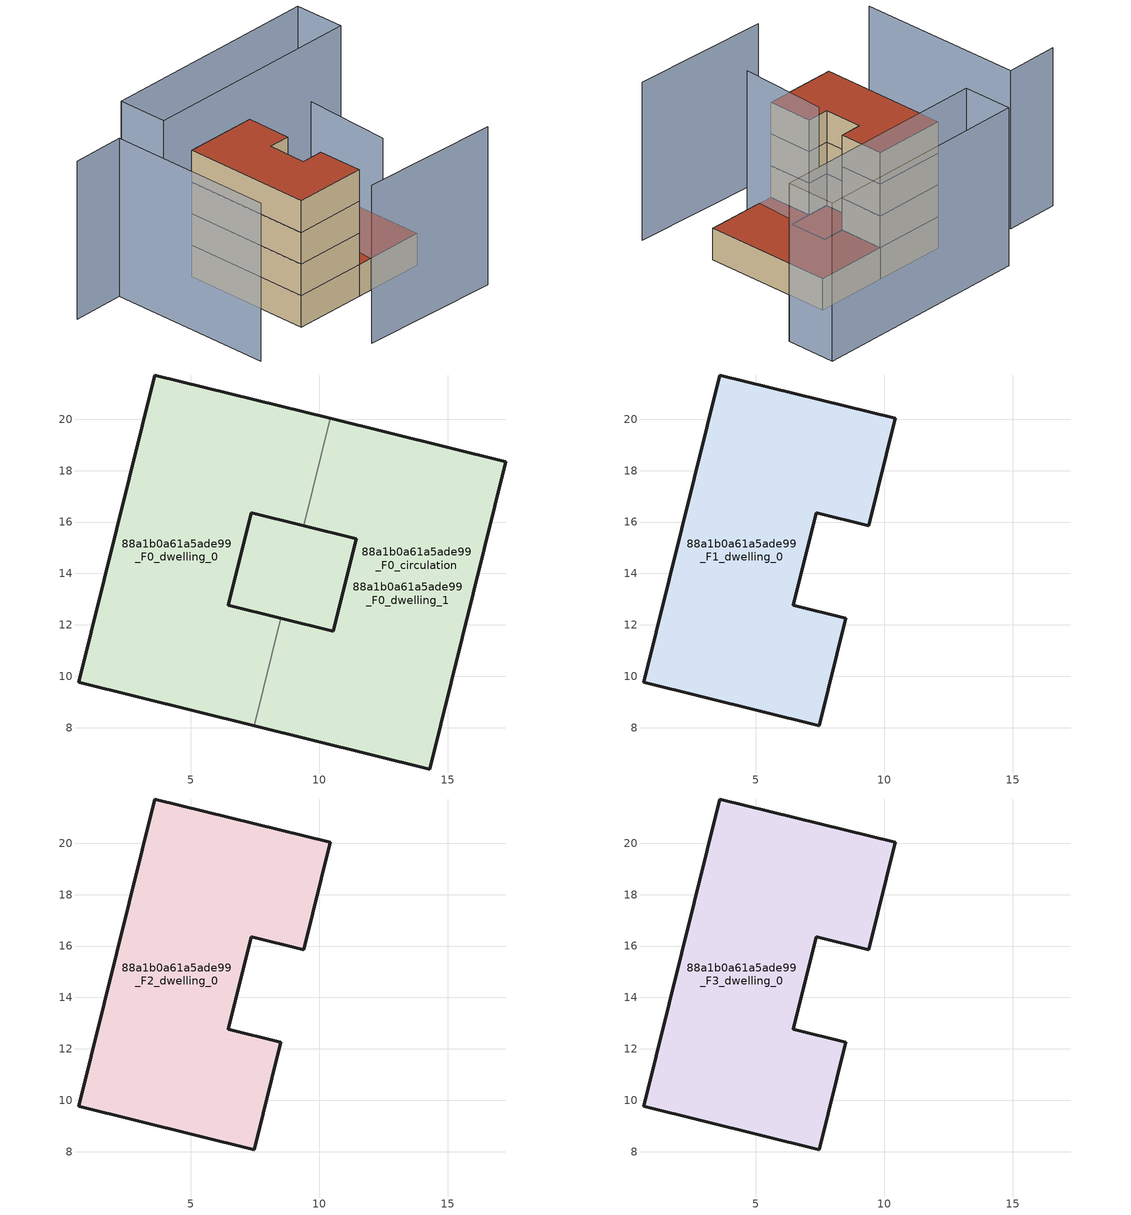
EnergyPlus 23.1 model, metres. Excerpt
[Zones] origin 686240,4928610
88a1b0a61a5ade99_F0_dwelling_0
 floor ground (EU_floor_Construction): 10.43,20.04 9.4,15.85 7.35,16.36 6.46,12.77 8.51,12.26 7.48,8.08 0.65,9.76 3.61,21.73 z0; 11.45,15.35 10.56,11.76 8.51,12.26 6.46,12.77 7.35,16.36 z0
 wall outside (EU_wall_Construction): 8.51,12.26 6.46,12.77 7.35,16.36 9.4,15.85 / 10.43,20.04 3.61,21.73 0.65,9.76 7.48,8.08 z0:3
 wall to 88a1b0a61a5ade99_F0_dwelling_1 (EU_wall_Construction): 7.48,8.08 8.51,12.26 / 9.4,15.85 10.43,20.04 z0:3
 roof outside (EU_floor_Construction): 10.56,11.76 11.45,15.35 7.35,16.36 6.46,12.77 8.51,12.26 z3
88a1b0a61a5ade99_F0_dwelling_1
 floor ground (EU_floor_Construction): 17.26,18.35 14.3,6.39 7.48,8.08 8.51,12.26 10.56,11.76 11.45,15.35 9.4,15.85 10.43,20.04 z0; 11.45,15.35 10.56,11.76 8.51,12.26 6.46,12.77 7.35,16.36 z0
 wall outside (EU_wall_Construction): 9.4,15.85 11.45,15.35 10.56,11.76 8.51,12.26 / 7.48,8.08 14.3,6.39 17.26,18.35 10.43,20.04 z0:3
 roof outside (EU_roof_Construction): 10.56,11.76 11.45,15.35 7.35,16.36 6.46,12.77 8.51,12.26 z3; 14.3,6.39 17.26,18.35 10.43,20.04 9.4,15.85 11.45,15.35 10.56,11.76 8.51,12.26 7.48,8.08 z3
88a1b0a61a5ade99_F0_circulation
 floor ground (EU_floor_Construction): 10.43,20.04 9.4,15.85 7.35,16.36 6.46,12.77 8.51,12.26 7.48,8.08 0.65,9.76 3.61,21.73 z0; 11.45,15.35 10.56,11.76 8.51,12.26 6.46,12.77 7.35,16.36 z0; 17.26,18.35 14.3,6.39 7.48,8.08 8.51,12.26 10.56,11.76 11.45,15.35 9.4,15.85 10.43,20.04 z0
 wall outside (EU_wall_Construction): 11.45,15.35 7.35,16.36 6.46,12.77 10.56,11.76 11.45,15.35 z0:3
 roof outside (EU_roof_Construction): 7.48,8.08 8.51,12.26 6.46,12.77 7.35,16.36 9.4,15.85 10.43,20.04 3.61,21.73 0.65,9.76 z3; 10.56,11.76 11.45,15.35 7.35,16.36 6.46,12.77 8.51,12.26 z3; 14.3,6.39 17.26,18.35 10.43,20.04 9.4,15.85 11.45,15.35 10.56,11.76 8.51,12.26 7.48,8.08 z3
88a1b0a61a5ade99_F1_dwelling_0
 floor to 88a1b0a61a5ade99_F0_dwelling_0 (EU_floor_Construction): 10.43,20.04 9.4,15.85 7.35,16.36 6.46,12.77 8.51,12.26 7.48,8.08 0.65,9.76 3.61,21.73 z3
 wall outside (EU_wall_Construction): 0.65,9.76 7.48,8.08 8.51,12.26 6.46,12.77 7.35,16.36 9.4,15.85 10.43,20.04 3.61,21.73 0.65,9.76 z3:6
88a1b0a61a5ade99_F2_dwelling_0
 floor to 88a1b0a61a5ade99_F1_dwelling_0 (EU_floor_Construction): 10.43,20.04 9.4,15.85 7.35,16.36 6.46,12.77 8.51,12.26 7.48,8.08 0.65,9.76 3.61,21.73 z6
 wall outside (EU_wall_Construction): 0.65,9.76 7.48,8.08 8.51,12.26 6.46,12.77 7.35,16.36 9.4,15.85 10.43,20.04 3.61,21.73 0.65,9.76 z6:9
88a1b0a61a5ade99_F3_dwelling_0
 floor to 88a1b0a61a5ade99_F2_dwelling_0 (EU_floor_Construction): 10.43,20.04 9.4,15.85 7.35,16.36 6.46,12.77 8.51,12.26 7.48,8.08 0.65,9.76 3.61,21.73 z9
 wall outside (EU_wall_Construction): 0.65,9.76 7.48,8.08 8.51,12.26 6.46,12.77 7.35,16.36 9.4,15.85 10.43,20.04 3.61,21.73 0.65,9.76 z9:12
 roof outside (EU_roof_Construction): 7.48,8.08 8.51,12.26 6.46,12.77 7.35,16.36 9.4,15.85 10.43,20.04 3.61,21.73 0.65,9.76 z12
shading: 1.12,3.41 14.28,-0.28 / 8.4,6.35 10.87,14.48 / -7.12,26.58 -2.11,25.36 / -2.11,25.36 -5.85,10 / 23.07,18.41 2.23,23.56 / 2.23,23.56 3.39,28.24 / 3.39,28.24 24.23,23.09 / 24.23,23.09 23.07,18.41 z0:15
[Building]
EU S2 Campaign: North Axis=0; Terrain=City; Solar Distribution=FullExterior
[Site:Location]
Bologna: Latitude=44.5; Longitude=11.25; Time Zone=1; Elevation=37
[SizingPeriod:WeatherFileDays]
AnnualSizingPeriod: Begin Month=1; Begin Day of Month=1; End Month=12; End Day of Month=31; Day of Week for Start Day=Monday; Use Weather File Daylight Saving Period=No; Use Weather File Rain and Snow Indicators=No
[MATERIAL]
EU_InternalMass_Material: Roughness=MediumRough; Thickness=0.1; Conductivity=1; Density=1800; Specific Heat=900; Thermal Absorptance=0.9; Solar Absorptance=0.7; Visible Absorptance=0.7
[MATERIAL:NOMASS] Roughness=MediumRough; Thermal Absorptance=0.9; Solar Absorptance=0.7; Visible Absorptance=0.7
Name | Thermal Resistance
EU_wall_NoMass | 0.937881
EU_roof_NoMass | 0.548572
EU_floor_NoMass | 0.71348
[CONSTRUCTION]
EU_wall_Construction: EU_wall_NoMass
EU_roof_Construction: EU_roof_NoMass
EU_floor_Construction: EU_floor_NoMass
EU_InternalMass_Construction: EU_InternalMass_Material
[ZONE] Type=1; Multiplier=1; Ceiling Height=autocalculate; Floor Area=autocalculate; Part of Total Floor Area=Yes
Name | Volume
88a1b0a61a5ade99_F0_dwelling_0 | 283.247
88a1b0a61a5ade99_F1_dwelling_0; 88a1b0a61a5ade99_F2_dwelling_0; 88a1b0a61a5ade99_F3_dwelling_0 | 236.473
88a1b0a61a5ade99_F0_dwelling_1 | 283.25
88a1b0a61a5ade99_F0_circulation | 519.724
[INTERNALMASS] Construction=EU_InternalMass_Construction
Name | Zone or ZoneList | Surface Area
88a1b0a61a5ade99_F0_dwelling_0_EU_InternalMass | 88a1b0a61a5ade99_F0_dwelling_0 | 78.8246
88a1b0a61a5ade99_F0_dwelling_1_EU_InternalMass | 88a1b0a61a5ade99_F0_dwelling_1 | 78.8246
88a1b0a61a5ade99_F1_dwelling_0_EU_InternalMass | 88a1b0a61a5ade99_F1_dwelling_0 | 173.242
88a1b0a61a5ade99_F2_dwelling_0_EU_InternalMass | 88a1b0a61a5ade99_F2_dwelling_0 | 173.242
88a1b0a61a5ade99_F3_dwelling_0_EU_InternalMass | 88a1b0a61a5ade99_F3_dwelling_0 | 173.242
[OTHEREQUIPMENT] Fuel Type=Electricity; Design Level Calculation Method=Watts/Area; Power per Zone Floor Area=1; Fraction Latent=0; Fraction Radiant=0; Fraction Lost=0; Carbon Dioxide Generation Rate=0; EndUse Subcategory=EU_Step8_InternalGains
Name | Zone or ZoneList or Space or SpaceList | Schedule
EU_Step8_InternalGain_88a1b0a61a5ade99_F0_dwelling_0_f000 | 88a1b0a61a5ade99_F0_dwelling_0 | EU_Step8_GainSchedule_88a1b0a61a5ade99_F0_dwelling_0_f000
EU_Step8_InternalGain_88a1b0a61a5ade99_F0_dwelling_1_f000 | 88a1b0a61a5ade99_F0_dwelling_1 | EU_Step8_GainSchedule_88a1b0a61a5ade99_F0_dwelling_1_f000
EU_Step8_InternalGain_88a1b0a61a5ade99_F1_dwelling_0_f000 | 88a1b0a61a5ade99_F1_dwelling_0 | EU_Step8_GainSchedule_88a1b0a61a5ade99_F1_dwelling_0_f000
EU_Step8_InternalGain_88a1b0a61a5ade99_F2_dwelling_0_f000 | 88a1b0a61a5ade99_F2_dwelling_0 | EU_Step8_GainSchedule_88a1b0a61a5ade99_F2_dwelling_0_f000
EU_Step8_InternalGain_88a1b0a61a5ade99_F3_dwelling_0_f000 | 88a1b0a61a5ade99_F3_dwelling_0 | EU_Step8_GainSchedule_88a1b0a61a5ade99_F3_dwelling_0_f000
[ZONEINFILTRATION:DESIGNFLOWRATE]
EU_Circulation_Infiltration_88a1b0a61a5ade99_F0_circulation: Zone or ZoneList or Space or SpaceList=88a1b0a61a5ade99_F0_circulation; Schedule=EU_AlwaysOn; Design Flow Rate Calculation Method=Flow/Area; Flow Rate per Floor Area=0.0005; Constant Term Coefficient=1; Temperature Term Coefficient=0; Velocity Term Coefficient=0; Velocity Squared Term Coefficient=0
[ZONEVENTILATION:DESIGNFLOWRATE] Schedule=EU_AlwaysOn; Design Flow Rate Calculation Method=AirChanges/Hour; Air Changes per Hour=0.687892; Ventilation Type=Natural; Fan Pressure Rise=0; Fan Total Efficiency=1; Constant Term Coefficient=1; Temperature Term Coefficient=0; Velocity Term Coefficient=0; Velocity Squared Term Coefficient=0; Minimum Indoor Temperature=-100; Maximum Indoor Temperature=100; Delta Temperature=-100; Minimum Outdoor Temperature=-100; Maximum Outdoor Temperature=100; Maximum Wind Speed=40
Name | Zone or ZoneList or Space or SpaceList
EU_ConstantAir_88a1b0a61a5ade99_F0_dwelling_0 | 88a1b0a61a5ade99_F0_dwelling_0
EU_ConstantAir_88a1b0a61a5ade99_F0_dwelling_1 | 88a1b0a61a5ade99_F0_dwelling_1
EU_ConstantAir_88a1b0a61a5ade99_F1_dwelling_0 | 88a1b0a61a5ade99_F1_dwelling_0
EU_ConstantAir_88a1b0a61a5ade99_F2_dwelling_0 | 88a1b0a61a5ade99_F2_dwelling_0
EU_ConstantAir_88a1b0a61a5ade99_F3_dwelling_0 | 88a1b0a61a5ade99_F3_dwelling_0
[HVACTEMPLATE:THERMOSTAT] Constant Heating Setpoint=20; Constant Cooling Setpoint=50
EU_HeatOnly_88a1b0a61a5ade99_F0_dwelling_0; EU_HeatOnly_88a1b0a61a5ade99_F0_dwelling_1; EU_HeatOnly_88a1b0a61a5ade99_F1_dwelling_0; EU_HeatOnly_88a1b0a61a5ade99_F2_dwelling_0; EU_HeatOnly_88a1b0a61a5ade99_F3_dwelling_0
[HVACTEMPLATE:ZONE:IDEALLOADSAIRSYSTEM] System Availability Schedule=EU_AlwaysOn; Maximum Heating Supply Air Temperature=50; Minimum Cooling Supply Air Temperature=13; Maximum Heating Supply Air Humidity Ratio=0.0156; Minimum Cooling Supply Air Humidity Ratio=0.0077; Heating Limit=NoLimit; Cooling Limit=NoLimit; Heating Availability Schedule=EU_AlwaysOn; Cooling Availability Schedule=EU_CoolingOff; Dehumidification Control Type=ConstantSensibleHeatRatio; Cooling Sensible Heat Ratio=0.7; Dehumidification Setpoint=60; Humidification Control Type=None; Humidification Setpoint=30; Outdoor Air Method=None; Outdoor Air Flow Rate per Person=0.00944; Outdoor Air Flow Rate per Zone Floor Area=0; Outdoor Air Flow Rate per Zone=0; Demand Controlled Ventilation Type=None; Outdoor Air Economizer Type=NoEconomizer; Heat Recovery Type=None; Sensible Heat Recovery Effectiveness=0.7; Latent Heat Recovery Effectiveness=0.65
Name | Template Thermostat
88a1b0a61a5ade99_F0_dwelling_0 | EU_HeatOnly_88a1b0a61a5ade99_F0_dwelling_0
88a1b0a61a5ade99_F0_dwelling_1 | EU_HeatOnly_88a1b0a61a5ade99_F0_dwelling_1
88a1b0a61a5ade99_F1_dwelling_0 | EU_HeatOnly_88a1b0a61a5ade99_F1_dwelling_0
88a1b0a61a5ade99_F2_dwelling_0 | EU_HeatOnly_88a1b0a61a5ade99_F2_dwelling_0
88a1b0a61a5ade99_F3_dwelling_0 | EU_HeatOnly_88a1b0a61a5ade99_F3_dwelling_0
[SIZING:ZONE] Zone Cooling Design Supply Air Temperature Input Method=SupplyAirTemperature; Zone Cooling Design Supply Air Temperature=13; Zone Heating Design Supply Air Temperature Input Method=SupplyAirTemperature; Zone Heating Design Supply Air Temperature=50; Zone Cooling Design Supply Air Humidity Ratio=0.008; Zone Heating Design Supply Air Humidity Ratio=0.008; Cooling Design Air Flow Method=DesignDay; Cooling Design Air Flow Rate=0; Cooling Minimum Air Flow per Zone Floor Area=0.000762; Cooling Minimum Air Flow=0; Cooling Minimum Air Flow Fraction=0.2; Heating Design Air Flow Method=DesignDay; Heating Design Air Flow Rate=0; Heating Maximum Air Flow per Zone Floor Area=0.002032; Heating Maximum Air Flow=0.141576; Heating Maximum Air Flow Fraction=0.3; Account for Dedicated Outdoor Air System=No; Dedicated Outdoor Air System Control Strategy=NeutralSupplyAir; Dedicated Outdoor Air Low Setpoint Temperature for Design=autosize; Dedicated Outdoor Air High Setpoint Temperature for Design=autosize; Zone Load Sizing Method=Sensible Load Only No Latent Load; Zone Latent Cooling Design Supply Air Humidity Ratio Input Method=HumidityRatioDifference; Zone Cooling Design Supply Air Humidity Ratio Difference=0.005; Zone Latent Heating Design Supply Air Humidity Ratio Input Method=HumidityRatioDifference; Zone Humidification Design Supply Air Humidity Ratio Difference=0.005
88a1b0a61a5ade99_F0_dwelling_0; 88a1b0a61a5ade99_F0_dwelling_1; 88a1b0a61a5ade99_F1_dwelling_0; 88a1b0a61a5ade99_F2_dwelling_0; 88a1b0a61a5ade99_F3_dwelling_0
[SCHEDULE:CONSTANT]
Name | Hourly Value
EU_AlwaysOn | 1
EU_CoolingOff | 0
[SCHEDULE:FILE] Column Number=1; Rows to Skip at Top=0; Number of Hours of Data=8760; Column Separator=Comma; Interpolate to Timestep=No; Minutes per Item=60; Adjust Schedule for Daylight Savings=Yes
Name | File
EU_Step8_GainSchedule_88a1b0a61a5ade99_F0_dwelling_0_f000 | ../../schedules/88a1b0a61a5ade99/88a1b0a61a5ade99_F0_dwelling_0_f000_gain.csv
EU_Step8_GainSchedule_88a1b0a61a5ade99_F0_dwelling_1_f000 | ../../schedules/88a1b0a61a5ade99/88a1b0a61a5ade99_F0_dwelling_1_f000_gain.csv
EU_Step8_GainSchedule_88a1b0a61a5ade99_F1_dwelling_0_f000 | ../../schedules/88a1b0a61a5ade99/88a1b0a61a5ade99_F1_dwelling_0_f000_gain.csv
EU_Step8_GainSchedule_88a1b0a61a5ade99_F2_dwelling_0_f000 | ../../schedules/88a1b0a61a5ade99/88a1b0a61a5ade99_F2_dwelling_0_f000_gain.csv
EU_Step8_GainSchedule_88a1b0a61a5ade99_F3_dwelling_0_f000 | ../../schedules/88a1b0a61a5ade99/88a1b0a61a5ade99_F3_dwelling_0_f000_gain.csv
